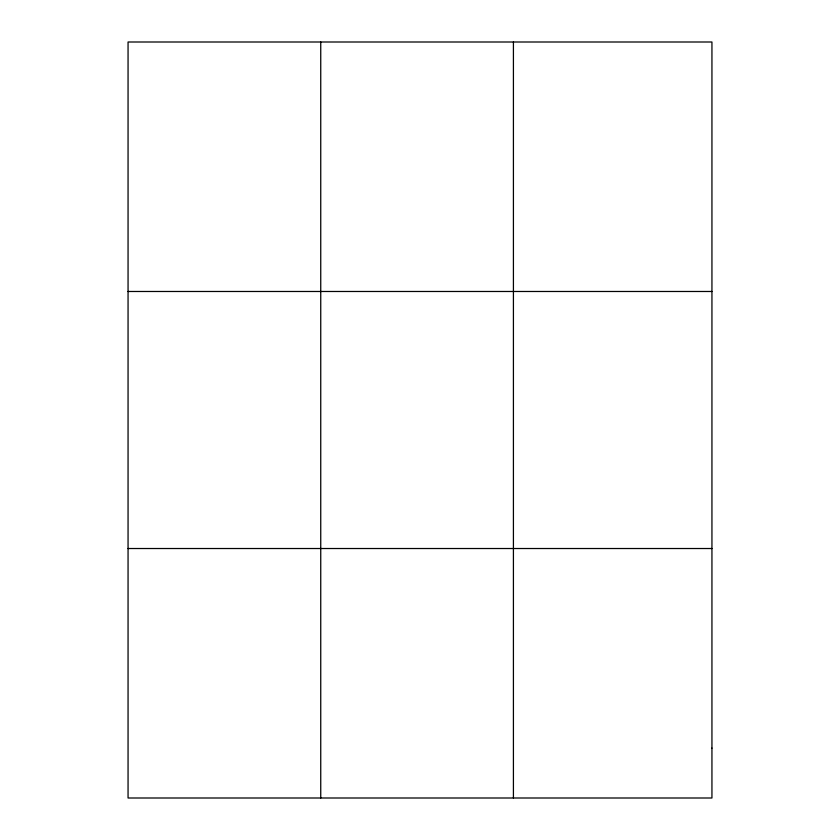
<?xml version="1.0" encoding="UTF-8"?>
<svg xmlns="http://www.w3.org/2000/svg" width="840" height="840" viewBox="0 0 840 840"><rect width="100%" height="100%" fill="white"/><g stroke="black" fill="none" stroke-linecap="round" stroke-linejoin="round"><path stroke-width="1.26" d="M320.744 798L320.744 42M513.418 798L513.418 42M128.058 291.48L711.942 291.48M128.058 548.52L711.942 548.52M711.942 748.104L711.942 798L128.058 798L128.058 42L711.942 42L711.942 748.104"/></g></svg>
